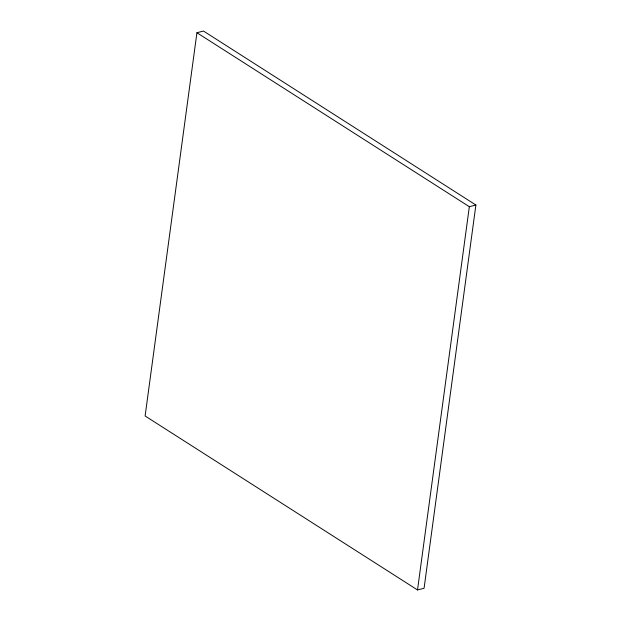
<?xml version="1.0" encoding="UTF-8"?>
<svg xmlns="http://www.w3.org/2000/svg" width="621" height="621" viewBox="0 0 621 621"><rect width="100%" height="100%" fill="white"/><g stroke="black" fill="none" stroke-linecap="round" stroke-linejoin="round"><path stroke-width="0.93" d="M196.927 32.734L145.112 415.985L417.514 589.95L424.073 588.266L475.888 205.015L203.486 31.05L196.927 32.734L469.336 206.7L475.888 205.015M417.514 589.95L469.336 206.7"/></g></svg>
